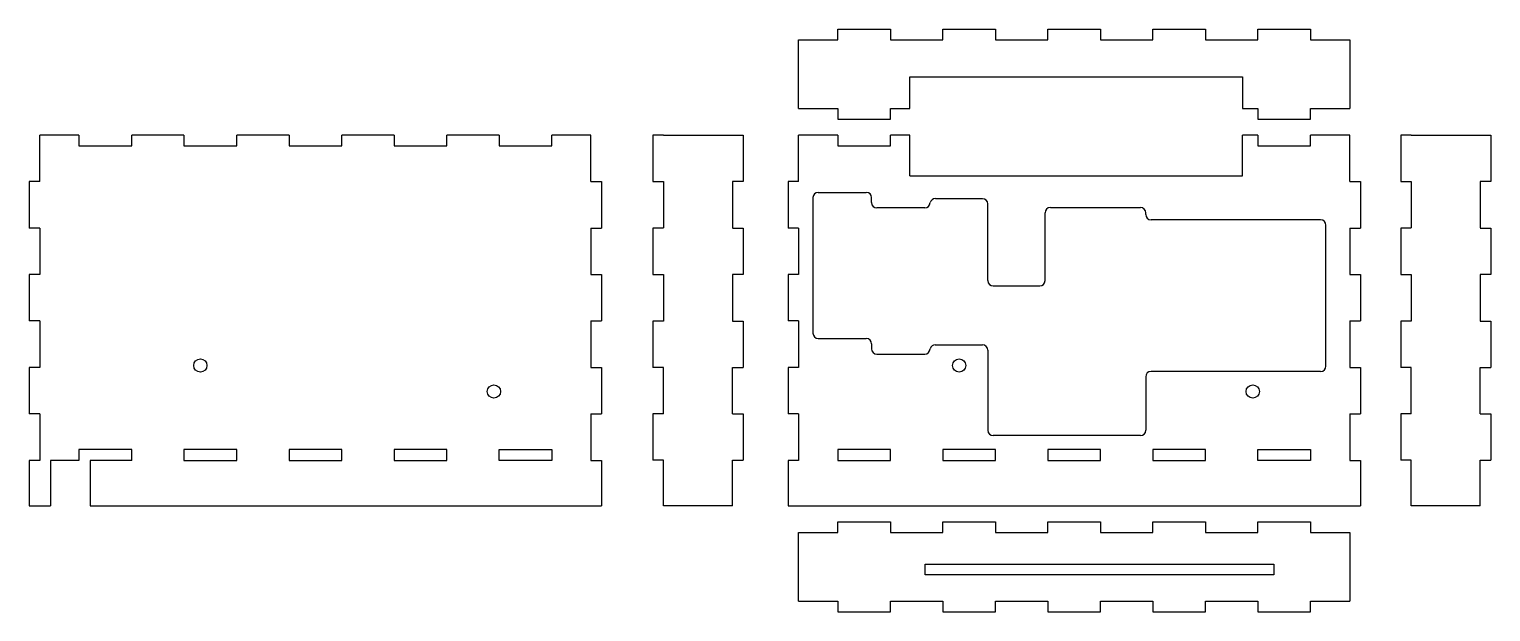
# Model space of a CAD drawing. Header units: millimetres. Extents: x -143 to 133, y -90 to 20.
import ezdxf

# ---------------------------------------------------------------- set-up
doc = ezdxf.new("R2010")
doc.units = ezdxf.units.MM
doc.layers.get('0').update_dxf_attribs({"color": 18, "lineweight": 25, "true_color": 0x000000})

msp = doc.modelspace()

# ---------------------------------------------------------------- linework, layer by layer
for p, q in [((9.89, 18), (9.89, 20)), ((9.89, 20), (19.83, 20)), ((19.83, 20), (19.83, 18)), ((29.71, 18), (29.71, 20)), ((29.71, 20), (39.65, 20)), ((39.65, 20), (39.65, 18)), ((49.53, 18), (49.53, 20)), ((49.53, 20), (59.47, 20)), ((59.47, 20), (59.47, 18)), ((69.35, 18), (69.35, 20)), ((69.35, 20), (79.29, 20)), ((79.29, 20), (79.29, 18)), ((89.17, 18), (89.17, 20)), ((89.17, 20), (99.11, 20)), ((99.11, 20), (99.11, 18)), ((2.5, 18), (9.91, 18)), ((2.5, 5), (2.5, 18)), ((19.82, 18), (29.73, 18)), ((39.64, 18), (49.54, 18)), ((59.45, 18), (69.36, 18)), ((79.27, 18), (89.18, 18)), ((99.09, 18), (106.5, 18)), ((106.5, 18), (106.5, 5)), ((23.46, 5), (23.46, 11)), ((23.46, 11), (86.25, 11)), ((86.25, 11), (86.25, 5)), ((2.5, 5), (9.91, 5)), ((9.89, 5), (9.89, 3)), ((9.89, 3), (19.83, 3)), ((19.82, 5), (23.46, 5)), ((19.83, 3), (19.83, 5)), ((86.25, 5), (89.18, 5)), ((89.17, 5), (89.17, 3)), ((89.17, 3), (99.11, 3)), ((99.09, 5), (106.5, 5)), ((99.11, 3), (99.11, 5)), ((-140.7, -8.77), (-140.7, 0)), ((-133.32, 0), (-140.7, 0)), ((-133.32, 0), (-133.32, -2)), ((-123.36, -2), (-123.36, 0)), ((-113.5, 0), (-123.36, 0)), ((-113.5, 0), (-113.5, -2)), ((-103.54, -2), (-103.54, 0)), ((-93.68, 0), (-103.54, 0)), ((-93.68, 0), (-93.68, -2)), ((-83.72, -2), (-83.72, 0)), ((-73.86, 0), (-83.72, 0)), ((-73.86, 0), (-73.86, -2)), ((-63.91, -2), (-63.91, 0)), ((-54.05, 0), (-63.91, 0)), ((-54.05, 0), (-54.05, -2)), ((-44.09, -2), (-44.09, 0)), ((-36.7, 0), (-44.09, 0)), ((-36.7, -8.77), (-36.7, 0)), ((-23, 0), (-25, 0)), ((-25, 0), (-25, -8.75)), ((-23, 0), (-10, 0)), ((-10, 0), (-8, 0)), ((-8, 0), (-8, -8.75)), ((2.5, -8.77), (2.5, 0)), ((9.88, 0), (2.5, 0)), ((9.88, 0), (9.88, -2)), ((19.84, -2), (19.84, 0)), ((23.46, 0), (19.84, 0)), ((23.46, -7.68), (23.46, 0)), ((89.16, 0), (86.25, 0)), ((86.25, -7.68), (86.25, 0)), ((89.16, 0), (89.16, -2)), ((99.12, -2), (99.12, 0)), ((106.5, 0), (99.12, 0)), ((106.5, -8.77), (106.5, 0)), ((118.11, 0), (116.11, 0)), ((116.11, 0), (116.11, -8.75)), ((118.11, 0), (131.11, 0)), ((131.11, 0), (133.11, 0)), ((133.11, 0), (133.11, -8.75)), ((-133.32, -2), (-123.36, -2)), ((-113.5, -2), (-103.54, -2)), ((-93.68, -2), (-83.72, -2)), ((-73.86, -2), (-63.91, -2)), ((-54.05, -2), (-44.09, -2)), ((9.88, -2), (19.84, -2)), ((89.16, -2), (99.12, -2)), ((23.46, -7.68), (86.25, -7.68)), ((-142.7, -8.76), (-142.7, -17.54)), ((-140.7, -8.76), (-142.7, -8.76)), ((-140.7, -8.77), (-140.7, -8.77)), ((-140.7, -8.77), (-140.7, -8.77)), ((-140.7, -8.77), (-140.7, -8.77)), ((-36.7, -8.76), (-34.7, -8.76)), ((-36.7, -8.77), (-36.7, -8.77)), ((-36.7, -8.77), (-36.7, -8.77)), ((-36.7, -8.77), (-36.7, -8.77)), ((-34.7, -8.76), (-34.7, -17.54)), ((-25, -8.75), (-23, -8.75)), ((-23, -8.75), (-23, -17.5)), ((-8, -8.75), (-10, -8.75)), ((-10, -8.75), (-10, -17.5)), ((0.5, -8.76), (0.5, -17.54)), ((2.5, -8.76), (0.5, -8.76)), ((2.5, -8.77), (2.5, -8.77)), ((2.5, -8.77), (2.5, -8.77)), ((2.5, -8.77), (2.5, -8.77)), ((6.2, -10.8), (15.26, -10.8)), ((106.5, -8.76), (108.5, -8.76)), ((106.5, -8.77), (106.5, -8.77)), ((106.5, -8.77), (106.5, -8.77)), ((106.5, -8.77), (106.5, -8.77)), ((108.5, -8.76), (108.5, -17.54)), ((116.11, -8.75), (118.11, -8.75)), ((118.11, -8.75), (118.11, -17.5)), ((133.11, -8.75), (131.11, -8.75)), ((131.11, -8.75), (131.11, -17.5)), ((5.2, -11.8), (5.2, -37.4)), ((16.26, -12.75), (16.26, -11.79)), ((26.3, -13.75), (17.26, -13.75)), ((37.2, -12), (28.3, -12)), ((38.2, -27.47), (38.2, -13)), ((50, -13.67), (67, -13.67)), ((49, -27.47), (49, -14.67)), ((68, -15), (68, -14.67)), ((101, -16), (69, -16)), ((-140.7, -17.54), (-142.7, -17.54)), ((-140.7, -17.55), (-140.7, -26.31)), ((-36.7, -17.54), (-34.7, -17.54)), ((-36.7, -17.55), (-36.7, -26.31)), ((-23, -17.55), (-25, -17.55)), ((-25, -17.55), (-25, -26.3)), ((-10, -17.55), (-8, -17.55)), ((-8, -17.55), (-8, -26.3)), ((2.5, -17.54), (0.5, -17.54)), ((2.5, -17.55), (2.5, -26.31)), ((102, -43.62), (102, -17)), ((106.5, -17.54), (108.5, -17.54)), ((106.5, -17.55), (106.5, -26.31)), ((118.11, -17.55), (116.11, -17.55)), ((116.11, -17.55), (116.11, -26.3)), ((131.11, -17.55), (133.11, -17.55)), ((133.11, -17.55), (133.11, -26.3)), ((-142.7, -26.31), (-142.7, -35.09)), ((-140.7, -26.31), (-142.7, -26.31)), ((-36.7, -26.31), (-34.7, -26.31)), ((-34.7, -26.31), (-34.7, -35.09)), ((-25, -26.3), (-23, -26.3)), ((-23, -26.3), (-23, -35.1)), ((-8, -26.3), (-10, -26.3)), ((-10, -26.3), (-10, -35.1)), ((0.5, -26.31), (0.5, -35.09)), ((2.5, -26.31), (0.5, -26.31)), ((106.5, -26.31), (108.5, -26.31)), ((108.5, -26.31), (108.5, -35.09)), ((116.11, -26.3), (118.11, -26.3)), ((118.11, -26.3), (118.11, -35.1)), ((133.11, -26.3), (131.11, -26.3)), ((131.11, -26.3), (131.11, -35.1)), ((39.2, -28.47), (48, -28.47)), ((-140.7, -35.09), (-142.7, -35.09)), ((-140.7, -35.09), (-140.7, -43.87)), ((-36.7, -35.09), (-36.7, -43.87)), ((-36.7, -35.09), (-34.7, -35.09)), ((-23, -35.1), (-25, -35.1)), ((-25, -35.1), (-25, -43.85)), ((-10, -35.1), (-8, -35.1)), ((-8, -35.1), (-8, -43.85)), ((2.5, -35.09), (0.5, -35.09)), ((2.5, -35.09), (2.5, -43.87)), ((106.5, -35.09), (106.5, -43.87)), ((106.5, -35.09), (108.5, -35.09)), ((118.11, -35.1), (116.11, -35.1)), ((116.11, -35.1), (116.11, -43.85)), ((131.11, -35.1), (133.11, -35.1)), ((133.11, -35.1), (133.11, -43.85)), ((6.2, -38.4), (15.26, -38.4)), ((16.26, -39.4), (16.26, -40.36)), ((17.26, -41.36), (26.3, -41.36)), ((28.24, -39.6), (37.2, -39.6)), ((38.2, -40.6), (38.2, -55.73)), ((-142.7, -43.86), (-142.7, -52.64)), ((-142.7, -43.86), (-142.7, -52.64)), ((-140.7, -43.86), (-142.7, -43.86)), ((-36.7, -43.86), (-34.7, -43.86)), ((-34.7, -43.86), (-34.7, -52.64)), ((-34.7, -43.86), (-34.7, -52.64)), ((-23, -43.85), (-25, -43.85)), ((-23, -52.65), (-23, -43.85)), ((-10, -43.85), (-8, -43.85)), ((-10, -52.65), (-10, -43.85)), ((0.5, -43.86), (0.5, -52.64)), ((2.5, -43.86), (0.5, -43.86)), ((106.5, -43.86), (108.5, -43.86)), ((108.5, -43.86), (108.5, -52.64)), ((118.11, -43.85), (116.11, -43.85)), ((118.11, -52.65), (118.11, -43.85)), ((131.11, -43.85), (133.11, -43.85)), ((131.11, -52.65), (131.11, -43.85)), ((68, -45.62), (68, -55.73)), ((101, -44.62), (69, -44.62)), ((-140.7, -52.64), (-142.7, -52.64)), ((-140.7, -52.63), (-140.7, -61.42)), ((-36.7, -52.63), (-36.7, -61.42)), ((-36.7, -52.64), (-34.7, -52.64)), ((-23, -52.65), (-25, -52.65)), ((-25, -52.65), (-25, -61.4)), ((-10, -52.65), (-8, -52.65)), ((-8, -52.65), (-8, -61.4)), ((2.5, -52.64), (0.5, -52.64)), ((2.5, -52.63), (2.5, -61.42)), ((106.5, -52.63), (106.5, -61.42)), ((106.5, -52.64), (108.5, -52.64)), ((118.11, -52.65), (116.11, -52.65)), ((116.11, -52.65), (116.11, -61.4)), ((131.11, -52.65), (133.11, -52.65)), ((133.11, -52.65), (133.11, -61.4)), ((67, -56.73), (39.2, -56.73)), ((-123.36, -59.37), (-133.32, -59.37)), ((-133.32, -59.37), (-133.32, -61.43)), ((-123.36, -61.43), (-123.36, -59.37)), ((-103.54, -59.37), (-113.5, -59.37)), ((-113.5, -59.37), (-113.5, -61.43)), ((-103.54, -61.43), (-103.54, -59.37)), ((-83.72, -59.37), (-93.68, -59.37)), ((-93.68, -59.37), (-93.68, -61.43)), ((-83.72, -61.43), (-83.72, -59.37)), ((-63.91, -59.37), (-73.86, -59.37)), ((-73.86, -59.37), (-73.86, -61.43)), ((-63.91, -61.43), (-63.91, -59.37)), ((-54.05, -59.37), (-44.09, -59.37)), ((-54.05, -61.43), (-54.05, -59.37)), ((-44.09, -59.37), (-44.09, -61.43)), ((19.84, -59.37), (9.88, -59.37)), ((9.88, -59.37), (9.88, -61.43)), ((19.84, -61.43), (19.84, -59.37)), ((39.66, -59.37), (29.7, -59.37)), ((29.7, -59.37), (29.7, -61.43)), ((39.66, -61.43), (39.66, -59.37)), ((59.48, -59.37), (49.52, -59.37)), ((49.52, -59.37), (49.52, -61.43)), ((59.48, -61.43), (59.48, -59.37)), ((79.3, -59.37), (69.34, -59.37)), ((69.34, -59.37), (69.34, -61.43)), ((79.3, -61.43), (79.3, -59.37)), ((89.16, -59.37), (99.12, -59.37)), ((89.16, -61.43), (89.16, -59.37)), ((99.12, -59.37), (99.12, -61.43)), ((-142.7, -61.41), (-142.7, -70)), ((-140.7, -61.41), (-142.7, -61.41)), ((-133.32, -61.43), (-138.7, -61.43)), ((-138.7, -61.43), (-138.7, -70)), ((-123.36, -61.43), (-131.2, -61.43)), ((-131.2, -61.43), (-131.2, -70)), ((-113.5, -61.43), (-103.54, -61.43)), ((-93.68, -61.43), (-83.72, -61.43)), ((-73.86, -61.43), (-63.91, -61.43)), ((-44.09, -61.43), (-54.05, -61.43)), ((-36.7, -61.41), (-34.7, -61.41)), ((-34.7, -61.41), (-34.7, -70)), ((-23, -61.4), (-25, -61.4)), ((-23, -70), (-23, -61.4)), ((-10, -61.4), (-8, -61.4)), ((-10, -70), (-10, -61.4)), ((0.5, -61.41), (0.5, -70)), ((2.5, -61.41), (0.5, -61.41)), ((9.88, -61.43), (19.84, -61.43)), ((29.7, -61.43), (39.66, -61.43)), ((49.52, -61.43), (59.48, -61.43)), ((69.34, -61.43), (79.3, -61.43)), ((99.12, -61.43), (89.16, -61.43)), ((106.5, -61.41), (108.5, -61.41)), ((108.5, -61.41), (108.5, -70)), ((118.11, -61.4), (116.11, -61.4)), ((118.11, -70), (118.11, -61.4)), ((131.11, -61.4), (133.11, -61.4)), ((131.11, -70), (131.11, -61.4)), ((-142.7, -70), (-138.7, -70)), ((-131.2, -70), (-34.7, -70)), ((-10, -70), (-23, -70)), ((0.5, -70), (108.5, -70)), ((131.11, -70), (118.11, -70)), ((9.89, -75), (9.89, -73)), ((9.89, -73), (19.83, -73)), ((19.83, -73), (19.83, -75)), ((29.71, -75), (29.71, -73)), ((29.71, -73), (39.65, -73)), ((39.65, -73), (39.65, -75)), ((49.53, -75), (49.53, -73)), ((49.53, -73), (59.47, -73)), ((59.47, -73), (59.47, -75)), ((69.35, -75), (69.35, -73)), ((69.35, -73), (79.29, -73)), ((79.29, -73), (79.29, -75)), ((89.17, -75), (89.17, -73)), ((89.17, -73), (99.11, -73)), ((99.11, -73), (99.11, -75)), ((99.11, -73), (99.11, -73)), ((2.5, -75), (9.91, -75)), ((2.5, -88), (2.5, -75)), ((19.82, -75), (29.73, -75)), ((39.64, -75), (49.54, -75)), ((59.45, -75), (69.36, -75)), ((79.27, -75), (89.18, -75)), ((99.09, -75), (106.5, -75)), ((106.5, -75), (106.5, -88)), ((26.4, -81), (92.2, -81)), ((26.4, -83), (26.4, -81)), ((92.2, -81), (92.2, -83)), ((92.2, -83), (26.4, -83)), ((2.5, -88), (9.91, -88)), ((9.89, -88), (9.89, -90)), ((19.82, -88), (29.73, -88)), ((19.83, -90), (19.83, -88)), ((29.71, -88), (29.71, -90)), ((39.64, -88), (49.54, -88)), ((39.65, -90), (39.65, -88)), ((49.53, -88), (49.53, -90)), ((59.45, -88), (69.36, -88)), ((59.47, -90), (59.47, -88)), ((69.35, -88), (69.35, -90)), ((79.27, -88), (89.18, -88)), ((79.29, -90), (79.29, -88)), ((89.17, -88), (89.17, -90)), ((99.09, -88), (106.5, -88)), ((99.11, -90), (99.11, -88)), ((9.89, -90), (19.83, -90)), ((29.71, -90), (39.65, -90)), ((49.53, -90), (59.47, -90)), ((69.35, -90), (79.29, -90)), ((89.17, -90), (99.11, -90))]:
    msp.add_line(p, q)
for centre in [(-110.41, -43.49), (32.79, -43.49), (-55.01, -48.41), (88.19, -48.41)]:
    msp.add_circle(centre, 1.25)
for centre, radius, start, end in [((6.2, -11.8), 1, 90, 180), ((15.26, -11.8), 1, 0.4028, 90.0014), ((17.26, -12.75), 1, 180, 270), ((26.3, -12.75), 1, 270, 0), ((28.31, -13.05), 1.06, 90.7507, 163.6057), ((37.2, -13), 1, 0, 90), ((50, -14.67), 1, 90, 180), ((67, -14.67), 1, 0, 90), ((69, -15), 1, 180, 270), ((101, -17), 1, 0, 90), ((39.2, -27.47), 1, 180, 270), ((48, -27.47), 1, 270, 0), ((6.2, -37.4), 1, 180.0149, 270), ((15.26, -39.4), 1, 0.0149, 90), ((17.26, -40.36), 1, 180, 270), ((26.3, -40.36), 1, 270, 0), ((28.27, -40.6), 1, 88.3092, 166.0472), ((37.2, -40.6), 1, 0, 90), ((101, -43.62), 1, 270, 0), ((69, -45.62), 1, 90, 180), ((39.2, -55.73), 1, 180, 270), ((67, -55.73), 1, 270, 0)]:
    msp.add_arc(centre, radius, start, end)

doc.saveas('drawing.dxf')
